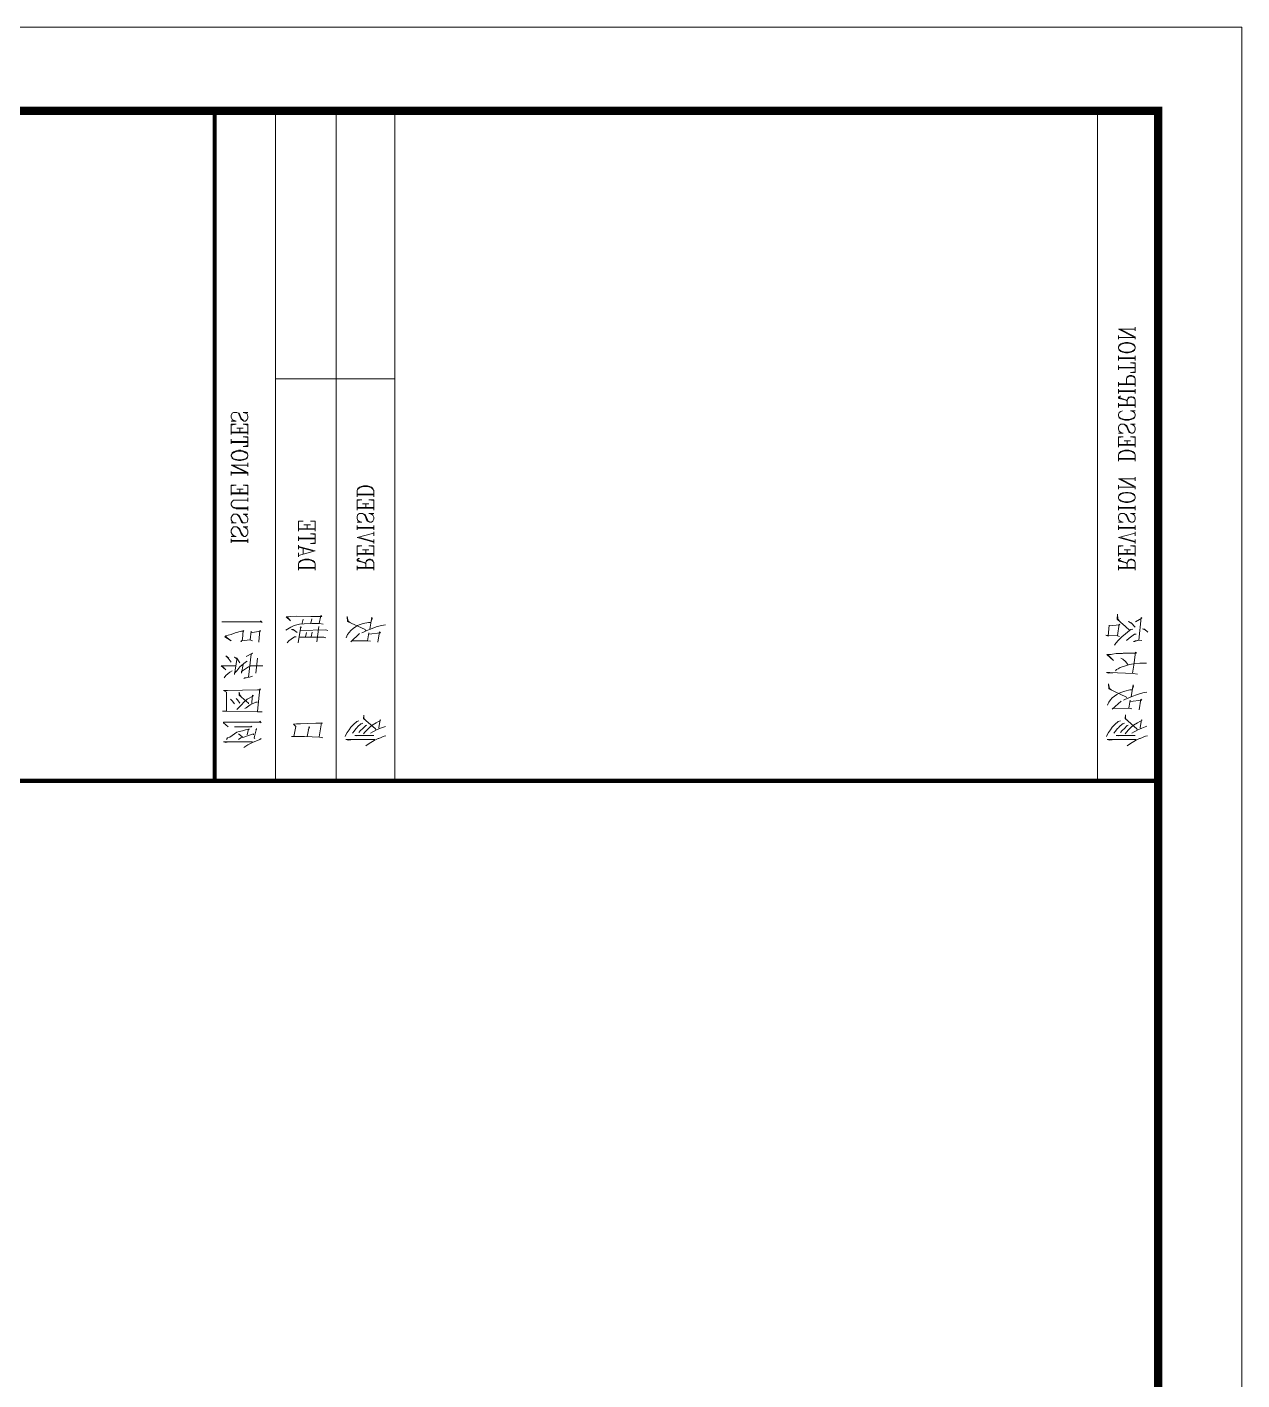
# Model space of a CAD drawing. Extents: x 1332633 to 1595679, y 264824 to 640777.
# Drawn here: x 1588425 to 1595679, y 319822 to 327899 of the extents above; entities that cross this region are included whole.
import ezdxf
from ezdxf.enums import TextEntityAlignment as Align

# ---------------------------------------------------------------- set-up
doc = ezdxf.new("R2010")
doc.units = 0
doc.header["$LTSCALE"] = 1000
doc.header["$MEASUREMENT"] = 0
doc.layers.get('0').update_dxf_attribs({"linetype": 'CONTINUOUS'})
doc.layers.add('_公共_图框', color=4, linetype='CONTINUOUS', lineweight=5)
doc.layers.add('A-Wall(建筑墙)', color=255, linetype='CONTINUOUS')
doc.styles.add('图框文字', font='SIMKAI.TTF')

# ---------------------------------------------------------------- blocks, each defined once
blk = doc.blocks.new('qqwqw')
at = {"color": 4, "lineweight": 0}
for points in [[(-4248.5, 23844.9), (-4253.2, 23835.5), (-4272.1, 23793), (-4286.3, 23764.7), (-4300.4, 23741.1)], [(-4154.2, 23844.9), (-4144.8, 23835.5), (-4149.5, 23835.5), (-4149.5, 23632.7), (-4149.5, 23618.5), (-4154.2, 23618.5), (-4177.8, 23646.8), (-4154.2, 23618.5), (-4149.5, 23628)], [(-4088.2, 23849.6), (-4088.2, 23821.3), (-4083.5, 23613.8), (-4083.5, 23637.4), (-3970.3, 23637.4), (-3979.7, 23637.4), (-3993.8, 23637.4)], [(-4083.5, 23821.3), (-3951.4, 23835.5), (-3956.1, 23840.2), (-3956.1, 23821.3), (-3960.8, 23642.1), (-3960.8, 23618.5), (-3970.3, 23637.4)], [(-3814.6, 23854.3), (-3814.6, 23844.9), (-3814.6, 23778.9)], [(-3673.1, 23830.8), (-3668.4, 23830.8), (-3602.4, 23835.5), (-3607.1, 23840.2), (-3607.1, 23835.5), (-3616.5, 23783.6), (-3607.1, 23783.6), (-3659, 23778.9), (-3663.7, 23793), (-3659, 23778.9), (-3663.7, 23727), (-3668.4, 23722.3), (-3668.4, 23727), (-3654.2, 23731.7), (-3602.4, 23736.4), (-3607.1, 23741.1), (-3607.1, 23727), (-3616.5, 23689.3), (-3625.9, 23665.7), (-3630.7, 23646.8), (-3635.4, 23632.7), (-3640.1, 23628), (-3663.7, 23665.7), (-3640.1, 23632.7), (-3635.4, 23637.4)], [(-3555.2, 23849.6), (-3545.8, 23840.2), (-3550.5, 23844.9), (-3550.5, 23609.1), (-3550.5, 23628), (-3550.5, 23656.3)], [(-4267.4, 23793), (-4267.4, 23618.5), (-4272.1, 23632.7), (-4267.4, 23651.5)], [(-4224.9, 23797.7), (-4220.2, 23797.7), (-4229.7, 23769.4), (-4239.1, 23741.1), (-4243.8, 23722.3), (-4253.2, 23708.1)], [(-4224.9, 23760), (-4191.9, 23769.4), (-4191.9, 23774.2), (-4196.6, 23750.6), (-4201.4, 23731.7), (-4206.1, 23712.8), (-4210.8, 23698.7), (-4220.2, 23684.6), (-4229.7, 23670.4), (-4239.1, 23656.3), (-4243.8, 23642.1), (-4253.2, 23637.4)], [(-4248.5, 23807.2), (-4243.8, 23802.5), (-4187.2, 23816.6), (-4191.9, 23816.6), (-4196.6, 23811.9)], [(-4177.8, 23788.3), (-4173.1, 23783.6), (-4177.8, 23783.6), (-4177.8, 23684.6), (-4177.8, 23698.7), (-4177.8, 23708.1)], [(-4041, 23788.3), (-4031.6, 23788.3), (-3989.1, 23793), (-3993.8, 23797.7), (-4012.7, 23760), (-4031.6, 23741.1), (-4045.7, 23727), (-4059.9, 23712.8), (-4074, 23698.7)], [(-4031.6, 23821.3), (-4031.6, 23811.9), (-4045.7, 23778.9), (-4064.6, 23755.3), (-4069.3, 23745.9)], [(-4041, 23769.4), (-4036.3, 23769.4), (-3989.1, 23712.8), (-3970.3, 23712.8), (-3989.1, 23717.6), (-3993.8, 23722.3)], [(-3875.9, 23793), (-3880.6, 23774.2), (-3885.4, 23755.3), (-3885.4, 23745.9), (-3890.1, 23741.1)], [(-3880.6, 23769.4), (-3743.9, 23783.6), (-3739.1, 23793), (-3758, 23755.3)], [(-3786.3, 23760), (-3791, 23750.6), (-3819.3, 23717.6), (-3842.9, 23698.7), (-3857.1, 23684.6), (-3866.5, 23684.6), (-3776.9, 23698.7)], [(-3857.1, 23811.9), (-3767.4, 23821.3)], [(-3819.3, 23774.2), (-3819.3, 23769.4), (-3847.6, 23727), (-3857.1, 23727), (-3805.2, 23736.4)], [(-3078.8, 23764.7), (-3055.2, 23764.7)], [(-3069.4, 23665.7), (-3069.4, 23764.7)], [(-3064.7, 23764.7), (-3064.7, 23665.7)], [(-2989.2, 23750.6), (-2984.5, 23764.7), (-2984.5, 23736.4), (-2989.2, 23750.6), (-2998.6, 23760), (-3008.1, 23764.7), (-3022.2, 23764.7), (-3031.6, 23760), (-3041.1, 23750.6), (-3041.1, 23741.1), (-3036.4, 23731.7), (-3031.6, 23727), (-3022.2, 23722.3), (-2998.6, 23712.8), (-2993.9, 23708.1), (-2984.5, 23698.7)], [(-2913.7, 23750.6), (-2909, 23764.7), (-2909, 23736.4), (-2913.7, 23750.6), (-2923.2, 23760), (-2932.6, 23764.7), (-2942, 23764.7), (-2956.2, 23760), (-2960.9, 23750.6), (-2960.9, 23741.1), (-2960.9, 23731.7), (-2956.2, 23727), (-2946.8, 23722.3), (-2923.2, 23712.8), (-2918.5, 23708.1), (-2909, 23698.7)], [(-2885.4, 23764.7), (-2861.9, 23764.7)], [(-2876, 23764.7), (-2876, 23694), (-2871.3, 23679.8), (-2861.9, 23670.4), (-2852.4, 23665.7), (-2843, 23665.7), (-2833.6, 23670.4), (-2824.1, 23679.8), (-2824.1, 23694), (-2824.1, 23764.7)], [(-2871.3, 23764.7), (-2871.3, 23694), (-2866.6, 23679.8), (-2861.9, 23670.4), (-2852.4, 23665.7)], [(-2833.6, 23764.7), (-2810, 23764.7)], [(-2795.8, 23764.7), (-2734.5, 23764.7), (-2734.5, 23736.4), (-2739.2, 23764.7)], [(-2786.4, 23665.7), (-2786.4, 23764.7)], [(-2781.7, 23764.7), (-2781.7, 23665.7)], [(-2677.9, 23764.7), (-2659, 23764.7)], [(-2663.8, 23665.7), (-2663.8, 23764.7)], [(-2659, 23755.3), (-2616.6, 23665.7), (-2616.6, 23764.7)], [(-2659, 23665.7), (-2659, 23764.7), (-2616.6, 23675.1)], [(-2626, 23764.7), (-2602.4, 23764.7)], [(-2560, 23764.7), (-2574.1, 23760), (-2578.9, 23750.6), (-2583.6, 23741.1), (-2588.3, 23722.3), (-2588.3, 23708.1), (-2583.6, 23689.3), (-2578.9, 23679.8), (-2574.1, 23670.4), (-2560, 23665.7), (-2555.3, 23665.7), (-2541.1, 23670.4), (-2536.4, 23679.8), (-2531.7, 23689.3), (-2527, 23708.1), (-2527, 23722.3), (-2531.7, 23741.1), (-2536.4, 23750.6), (-2541.1, 23760), (-2555.3, 23764.7), (-2560, 23764.7), (-2569.4, 23760), (-2578.9, 23750.6), (-2578.9, 23741.1), (-2583.6, 23722.3), (-2583.6, 23708.1), (-2578.9, 23689.3), (-2578.9, 23679.8), (-2569.4, 23670.4), (-2560, 23665.7)], [(-2555.3, 23665.7), (-2545.8, 23670.4), (-2541.1, 23679.8), (-2536.4, 23689.3), (-2531.7, 23708.1), (-2531.7, 23722.3), (-2536.4, 23741.1), (-2541.1, 23750.6), (-2545.8, 23760), (-2555.3, 23764.7)], [(-2498.7, 23764.7), (-2503.4, 23736.4), (-2503.4, 23764.7), (-2446.8, 23764.7), (-2446.8, 23736.4), (-2451.5, 23764.7)], [(-2479.8, 23665.7), (-2479.8, 23764.7)], [(-2475.1, 23764.7), (-2475.1, 23665.7)], [(-2432.6, 23764.7), (-2371.3, 23764.7), (-2371.3, 23736.4), (-2376, 23764.7)], [(-2423.2, 23665.7), (-2423.2, 23764.7)], [(-2418.5, 23764.7), (-2418.5, 23665.7)], [(-2305.3, 23750.6), (-2300.6, 23764.7), (-2300.6, 23736.4), (-2305.3, 23750.6), (-2310, 23760), (-2324.2, 23764.7), (-2333.6, 23764.7), (-2343, 23760), (-2352.5, 23750.6), (-2352.5, 23741.1), (-2347.7, 23731.7), (-2343, 23727), (-2338.3, 23722.3), (-2314.7, 23712.8), (-2305.3, 23708.1), (-2300.6, 23698.7)], [(-4239.1, 23731.7), (-4224.9, 23717.6), (-4220.2, 23708.1)], [(-4041, 23684.6), (-4022.1, 23670.4), (-4012.7, 23661)], [(-4036.3, 23717.6), (-4017.4, 23703.4), (-4008, 23694)], [(-3842.9, 23670.4), (-3852.3, 23656.3), (-3871.2, 23632.7), (-3885.4, 23623.2)], [(-3814.6, 23694), (-3814.6, 23684.6), (-3814.6, 23604.4), (-3838.2, 23632.7), (-3814.6, 23609.1)], [(-3795.7, 23717.6), (-3767.4, 23698.7), (-3762.7, 23684.6), (-3772.2, 23698.7)], [(-3041.1, 23741.1), (-3031.6, 23731.7), (-3022.2, 23727), (-2998.6, 23717.6), (-2993.9, 23712.8), (-2989.2, 23708.1), (-2984.5, 23698.7), (-2984.5, 23679.8), (-2993.9, 23670.4), (-3003.4, 23665.7), (-3017.5, 23665.7), (-3026.9, 23670.4), (-3036.4, 23679.8), (-3041.1, 23694), (-3041.1, 23665.7), (-3036.4, 23679.8)], [(-2960.9, 23741.1), (-2956.2, 23731.7), (-2946.8, 23727), (-2923.2, 23717.6), (-2918.5, 23712.8), (-2913.7, 23708.1), (-2909, 23698.7), (-2909, 23679.8), (-2918.5, 23670.4), (-2927.9, 23665.7), (-2942, 23665.7), (-2951.5, 23670.4), (-2960.9, 23679.8), (-2960.9, 23694), (-2960.9, 23665.7), (-2960.9, 23679.8)], [(-2795.8, 23665.7), (-2734.5, 23665.7), (-2734.5, 23694), (-2739.2, 23665.7)], [(-2781.7, 23717.6), (-2758.1, 23717.6)], [(-2758.1, 23736.4), (-2758.1, 23698.7)], [(-2432.6, 23665.7), (-2371.3, 23665.7), (-2371.3, 23694), (-2376, 23665.7)], [(-2418.5, 23717.6), (-2394.9, 23717.6)], [(-2394.9, 23736.4), (-2394.9, 23698.7)], [(-2352.5, 23741.1), (-2343, 23731.7), (-2338.3, 23727), (-2314.7, 23717.6), (-2305.3, 23712.8), (-2305.3, 23708.1), (-2300.6, 23698.7), (-2300.6, 23679.8), (-2305.3, 23670.4), (-2319.4, 23665.7), (-2328.9, 23665.7), (-2343, 23670.4), (-2347.7, 23679.8), (-2352.5, 23694), (-2352.5, 23665.7), (-2347.7, 23679.8)], [(-3791, 23665.7), (-3767.4, 23646.8), (-3758, 23637.4), (-3753.3, 23632.7), (-3767.4, 23651.5)], [(-3078.8, 23665.7), (-3055.2, 23665.7)], [(-2677.9, 23665.7), (-2654.3, 23665.7)], [(-2489.2, 23665.7), (-2460.9, 23665.7)]]:
    blk.add_lwpolyline(points, dxfattribs=at)
at = {"layer": '_公共_图框'}
for p, q in [((-4247.4, 29088.4), (-4260, 29064.7)), ((-4233.2, 29123.8), (-4247.4, 29092.4)), ((-4247.4, 29092.4), (-4247.4, 29088.4)), ((-4231.7, 29135.6), (-4233.2, 29123.8)), ((-4186, 29102.2), (-4195.4, 29078.5)), ((-4189.2, 29094.3), (-4182.8, 29092.4)), ((-4175, 29131.7), (-4186, 29102.2)), ((-4182.8, 29092.4), (-4135.6, 29100.2)), ((-4138.8, 29104.2), (-4154.5, 29076.5)), ((-4135.6, 29100.2), (-4138.8, 29104.2)), ((-4075.8, 29086.5), (-4012.9, 29096.3)), ((-4019.2, 29102.2), (-4027.1, 29033.3)), ((-4012.9, 29096.3), (-4019.2, 29102.2)), ((-3975.1, 29108.1), (-3984.6, 29076.5)), ((-3972, 29131.7), (-3975.1, 29108.1)), ((-3798.8, 29090.4), (-3802, 29056.9)), ((-3797.2, 29129.7), (-3798.8, 29090.4)), ((-3661.9, 29102.2), (-3660.3, 29086.5)), ((-3660.3, 29086.5), (-3661.9, 29076.5)), ((-3660.3, 29084.5), (-3525, 29098.3)), ((-3613.1, 29137.6), (-3595.8, 29117.9)), ((-3592.7, 29106.1), (-3600.6, 29123.8)), ((-3595.8, 29117.9), (-3592.7, 29106.1)), ((-3529.7, 29102.2), (-3551.7, 29064.7)), ((-3525, 29098.3), (-3529.7, 29102.2)), ((-4282, 29029.3), (-4291.4, 29015.6)), ((-4271, 29045.1), (-4282, 29029.3)), ((-4260, 29064.7), (-4271, 29045.1)), ((-4253.6, 29068.7), (-4253.6, 28895.5)), ((-4230, 29062.8), (-4230, 28948.6)), ((-4209.6, 29009.7), (-4219, 29001.8)), ((-4208.1, 29056.9), (-4215.9, 29043.1)), ((-4195.4, 29023.4), (-4209.6, 29009.7)), ((-4206.4, 29060.8), (-4208.1, 29056.9)), ((-4195.4, 29078.5), (-4206.4, 29060.8)), ((-4195.4, 29074.6), (-4189.2, 29072.6)), ((-4181.3, 29037.2), (-4195.4, 29023.4)), ((-4189.2, 29072.6), (-4127.8, 29001.8)), ((-4171.8, 29013.6), (-4187.5, 28997.9)), ((-4168.6, 29052.9), (-4181.3, 29037.2)), ((-4170.3, 29015.6), (-4171.8, 29013.6)), ((-4168.6, 29021.5), (-4170.3, 29015.6)), ((-4154.5, 29076.5), (-4168.6, 29052.9)), ((-4127.8, 29003.8), (-4135.6, 29011.6)), ((-4107.2, 29003.8), (-4127.8, 29003.8)), ((-4127.8, 29001.8), (-4107.2, 29003.8)), ((-4069.6, 29043.1), (-4066.4, 29021.5)), ((-4066.4, 29025.4), (-4069.6, 29043.1)), ((-4066.4, 29021.5), (-4067.9, 28932.9)), ((-4019.2, 29033.3), (-4066.4, 29025.4)), ((-4027.1, 29033.3), (-4019.2, 29033.3)), ((-4012.9, 29005.7), (-4019.2, 28992)), ((-4006.5, 29021.5), (-4012.9, 29005.7)), ((-3997.1, 29043.1), (-4006.5, 29021.5)), ((-4005, 29013.6), (-4000.3, 29011.6)), ((-4000.3, 29011.6), (-3951.5, 28905.3)), ((-3984.6, 29076.5), (-3997.1, 29043.1)), ((-3997.1, 29039.2), (-3926.3, 29051)), ((-3964.1, 28999.8), (-3970.4, 28982.1)), ((-3957.8, 29031.3), (-3964.1, 28999.8)), ((-3957.8, 29043.1), (-3957.8, 29031.3)), ((-3934.2, 29052.9), (-3946.8, 29049)), ((-3926.3, 29051), (-3934.2, 29052.9)), ((-3863.3, 29076.5), (-3858.6, 29051)), ((-3858.6, 29051), (-3853.9, 28911.2)), ((-3857.1, 29047), (-3797.2, 29056.9)), ((-3812.9, 29005.7), (-3819.3, 28984.1)), ((-3806.7, 29029.3), (-3812.9, 29005.7)), ((-3802, 29052.9), (-3806.7, 29029.3)), ((-3805.1, 29019.5), (-3787.8, 29003.8)), ((-3802, 29056.9), (-3802, 29052.9)), ((-3797.2, 29056.9), (-3794.2, 29056.9)), ((-3794.2, 29056.9), (-3732.8, 29064.7)), ((-3787.8, 29003.8), (-3773.6, 28988)), ((-3737.5, 29070.6), (-3739, 29066.7)), ((-3739, 29066.7), (-3739, 29025.4)), ((-3739, 29025.4), (-3739, 28990)), ((-3732.8, 29064.7), (-3737.5, 29070.6)), ((-3668.2, 29060.8), (-3661.9, 29074.6)), ((-3665, 29062.8), (-3668.2, 29052.9)), ((-3668.2, 29052.9), (-3668.2, 29060.8)), ((-3661.9, 29076.5), (-3665, 29062.8)), ((-3647.8, 29027.4), (-3663.5, 29009.7)), ((-3625.7, 29058.8), (-3647.8, 29027.4)), ((-3622.5, 29003.8), (-3641.4, 28982.1)), ((-3624.2, 29068.7), (-3625.7, 29058.8)), ((-3603.6, 29029.3), (-3622.5, 29003.8)), ((-3597.4, 29037.2), (-3603.6, 29029.3)), ((-3602.1, 29031.3), (-3578.5, 29003.8)), ((-3594.2, 29049), (-3597.4, 29037.2)), ((-3583.2, 29062.8), (-3556.4, 29039.2)), ((-3578.5, 29003.8), (-3553.3, 28974.3)), ((-3548.6, 29023.4), (-3561.1, 29043.1)), ((-3556.4, 29039.2), (-3548.6, 29023.4)), ((-3242.4, 29062.7), (-3196.7, 29062.7)), ((-3230.9, 29062.7), (-3230.9, 28962.6)), ((-3227.1, 29062.7), (-3227.1, 28962.6)), ((-3196.7, 29015), (-3227.1, 29015)), ((-3208.1, 29015), (-3200.4, 29010.2)), ((-3200.4, 29010.2), (-3196.7, 29005.4)), ((-3200.4, 29010.2), (-3196.7, 29000.7)), ((-3196.7, 29062.7), (-3185.2, 29057.8)), ((-3196.7, 29062.7), (-3189, 29057.8)), ((-3185.2, 29019.7), (-3196.7, 29015)), ((-3189, 29019.7), (-3196.7, 29015)), ((-3196.7, 29005.4), (-3185.2, 28972.1)), ((-3196.7, 29000.7), (-3189, 28967.4)), ((-3189, 29057.8), (-3185.2, 29053)), ((-3185.2, 29024.5), (-3189, 29019.7)), ((-3185.2, 29057.8), (-3181.4, 29053)), ((-3185.2, 29053), (-3181.4, 29043.5)), ((-3181.4, 29034), (-3185.2, 29024.5)), ((-3181.4, 29024.5), (-3185.2, 29019.7)), ((-3181.4, 29053), (-3177.6, 29043.5)), ((-3181.4, 29043.5), (-3181.4, 29034)), ((-3177.6, 29034), (-3181.4, 29024.5)), ((-3177.6, 29043.5), (-3177.6, 29034)), ((-3158.6, 29062.7), (-3097.7, 29062.7)), ((-3147.2, 29062.7), (-3147.2, 28962.6)), ((-3143.4, 29062.7), (-3143.4, 28962.6)), ((-3143.4, 29015), (-3120.6, 29015)), ((-3120.6, 29034), (-3120.6, 28995.9)), ((-3097.7, 29034), (-3101.4, 29062.7)), ((-3097.7, 29062.7), (-3097.7, 29034)), ((-3082.4, 29062.7), (-3059.6, 29062.7)), ((-3074.8, 29062.7), (-3048.1, 28962.6)), ((-3071.1, 29062.7), (-3048.1, 28976.9)), ((-3021.6, 29062.7), (-3048.1, 28962.6)), ((-3036.8, 29062.7), (-3013.9, 29062.7)), ((-3002.5, 29062.7), (-2975.8, 29062.7)), ((-2991.1, 29062.7), (-2991.1, 28962.6)), ((-2987.3, 29062.7), (-2987.3, 28962.6)), ((-2949.1, 29057.8), (-2956.8, 29048.3)), ((-2956.8, 29048.3), (-2956.8, 29038.8)), ((-2956.8, 29038.8), (-2953, 29029.2)), ((-2956.8, 29038.8), (-2949.1, 29029.2)), ((-2953, 29029.2), (-2949.1, 29024.5)), ((-2937.8, 29062.7), (-2949.1, 29057.8)), ((-2949.1, 29029.2), (-2941.6, 29024.5)), ((-2949.1, 29024.5), (-2941.6, 29019.7)), ((-2941.6, 29024.5), (-2918.8, 29015)), ((-2941.6, 29019.7), (-2918.8, 29010.2)), ((-2926.3, 29062.7), (-2937.8, 29062.7)), ((-2915, 29057.8), (-2926.3, 29062.7)), ((-2918.8, 29015), (-2911.1, 29010.2)), ((-2918.8, 29010.2), (-2911.1, 29005.4)), ((-2907.3, 29048.3), (-2915, 29057.8)), ((-2911.1, 29010.2), (-2907.3, 29005.4)), ((-2911.1, 29005.4), (-2903.5, 28995.9)), ((-2907.3, 29048.3), (-2903.5, 29062.7)), ((-2903.5, 29034), (-2907.3, 29048.3)), ((-2907.3, 29005.4), (-2903.5, 28995.9)), ((-2903.5, 29062.7), (-2903.5, 29034)), ((-2884.5, 29062.7), (-2857.8, 29062.7)), ((-2873, 29062.7), (-2873, 28962.6)), ((-2869.3, 29062.7), (-2869.3, 28962.6)), ((-2835, 29038.8), (-2838.8, 29019.7)), ((-2838.8, 29019.7), (-2838.8, 29005.4)), ((-2838.8, 29005.4), (-2835, 28986.4)), ((-2831.2, 29048.3), (-2835, 29038.8)), ((-2831.2, 29038.8), (-2835, 29019.7)), ((-2835, 29019.7), (-2835, 29005.4)), ((-2835, 29005.4), (-2831.2, 28986.4)), ((-2823.5, 29057.8), (-2831.2, 29048.3)), ((-2827.3, 29048.3), (-2831.2, 29038.8)), ((-2819.7, 29057.8), (-2827.3, 29048.3)), ((-2812.2, 29062.7), (-2823.5, 29057.8)), ((-2812.2, 29062.7), (-2819.7, 29057.8)), ((-2804.5, 29062.7), (-2812.2, 29062.7)), ((-2793.1, 29057.8), (-2804.5, 29062.7)), ((-2796.9, 29057.8), (-2804.5, 29062.7)), ((-2789.3, 29048.3), (-2796.9, 29057.8)), ((-2785.5, 29048.3), (-2793.1, 29057.8)), ((-2785.5, 29038.8), (-2789.3, 29048.3)), ((-2781.7, 29038.8), (-2785.5, 29048.3)), ((-2781.7, 29019.7), (-2785.5, 29038.8)), ((-2785.5, 28986.4), (-2781.7, 29005.4)), ((-2777.9, 29019.7), (-2781.7, 29038.8)), ((-2781.7, 29005.4), (-2781.7, 29019.7)), ((-2781.7, 28986.4), (-2777.9, 29005.4)), ((-2777.9, 29005.4), (-2777.9, 29019.7)), ((-2758.8, 29062.7), (-2743.5, 29062.7)), ((-2747.4, 29062.7), (-2747.4, 28962.6)), ((-2743.5, 29062.7), (-2697.9, 28972.1)), ((-2743.5, 29053), (-2697.9, 28962.6)), ((-2709.4, 29062.7), (-2686.5, 29062.7)), ((-2697.9, 28962.6), (-2697.9, 29062.7)), ((-2591.3, 29062.7), (-2553.2, 29062.7)), ((-2579.9, 29062.7), (-2579.9, 28962.6)), ((-2576.1, 29062.7), (-2576.1, 28962.6)), ((-2553.2, 29062.7), (-2541.8, 29057.8)), ((-2553.2, 29062.7), (-2545.6, 29057.8)), ((-2545.6, 29057.8), (-2538.1, 29048.3)), ((-2541.8, 29057.8), (-2534.2, 29048.3)), ((-2538.1, 29048.3), (-2534.2, 29038.8)), ((-2534.2, 29048.3), (-2530.4, 29038.8)), ((-2534.2, 29038.8), (-2530.4, 29024.5)), ((-2530.4, 29000.7), (-2534.2, 28986.4)), ((-2530.4, 29038.8), (-2526.6, 29024.5)), ((-2530.4, 29024.5), (-2530.4, 29000.7)), ((-2526.6, 29000.7), (-2530.4, 28986.4)), ((-2526.6, 29024.5), (-2526.6, 29000.7)), ((-2507.6, 29062.7), (-2446.6, 29062.7)), ((-2496.1, 29062.7), (-2496.1, 28962.6)), ((-2492.3, 29062.7), (-2492.3, 28962.6)), ((-2492.3, 29015), (-2469.5, 29015)), ((-2469.5, 29034), (-2469.5, 28995.9)), ((-2446.6, 29034), (-2450.4, 29062.7)), ((-2446.6, 29062.7), (-2446.6, 29034)), ((-2416.1, 29057.8), (-2423.8, 29048.3)), ((-2423.8, 29048.3), (-2423.8, 29038.8)), ((-2423.8, 29038.8), (-2416.1, 29029.2)), ((-2423.8, 29038.8), (-2420, 29029.2)), ((-2420, 29029.2), (-2416.1, 29024.5)), ((-2404.8, 29062.7), (-2416.1, 29057.8)), ((-2416.1, 29029.2), (-2408.6, 29024.5)), ((-2416.1, 29024.5), (-2408.6, 29019.7)), ((-2408.6, 29024.5), (-2385.8, 29015)), ((-2408.6, 29019.7), (-2385.8, 29010.2)), ((-2393.3, 29062.7), (-2404.8, 29062.7)), ((-2382, 29057.8), (-2393.3, 29062.7)), ((-2385.8, 29015), (-2378.1, 29010.2)), ((-2385.8, 29010.2), (-2378.1, 29005.4)), ((-2374.3, 29048.3), (-2382, 29057.8)), ((-2378.1, 29010.2), (-2374.3, 29005.4)), ((-2378.1, 29005.4), (-2370.5, 28995.9)), ((-2374.3, 29048.3), (-2370.5, 29062.7)), ((-2370.5, 29034), (-2374.3, 29048.3)), ((-2374.3, 29005.4), (-2370.5, 28995.9)), ((-2370.5, 29062.7), (-2370.5, 29034)), ((-2343.8, 29038.8), (-2347.6, 29024.5)), ((-2347.6, 29024.5), (-2347.6, 29000.7)), ((-2347.6, 29000.7), (-2343.8, 28986.4)), ((-2340, 29048.3), (-2343.8, 29038.8)), ((-2340, 29038.8), (-2343.8, 29024.5)), ((-2343.8, 29024.5), (-2343.8, 29000.7)), ((-2343.8, 29000.7), (-2340, 28986.4)), ((-2332.5, 29057.8), (-2340, 29048.3)), ((-2336.3, 29048.3), (-2340, 29038.8)), ((-2328.6, 29057.8), (-2336.3, 29048.3)), ((-2321, 29062.7), (-2332.5, 29057.8)), ((-2321, 29062.7), (-2328.6, 29057.8)), ((-2313.3, 29062.7), (-2321, 29062.7)), ((-2302, 29057.8), (-2313.3, 29062.7)), ((-2294.3, 29048.3), (-2302, 29057.8)), ((-2290.5, 29062.7), (-2294.3, 29048.3)), ((-2294.3, 29048.3), (-2290.5, 29034)), ((-2290.5, 29034), (-2290.5, 29062.7)), ((-2271.5, 29062.7), (-2225.8, 29062.7)), ((-2260.1, 29062.7), (-2260.1, 28962.6)), ((-2256.3, 29062.7), (-2256.3, 28962.6)), ((-2225.8, 29015), (-2256.3, 29015)), ((-2237.2, 29015), (-2229.7, 29010.2)), ((-2229.7, 29010.2), (-2225.8, 29005.4)), ((-2229.7, 29010.2), (-2225.8, 29000.7)), ((-2225.8, 29062.7), (-2214.4, 29057.8)), ((-2225.8, 29062.7), (-2218.2, 29057.8)), ((-2214.4, 29019.7), (-2225.8, 29015)), ((-2218.2, 29019.7), (-2225.8, 29015)), ((-2225.8, 29005.4), (-2214.4, 28972.1)), ((-2225.8, 29000.7), (-2218.2, 28967.4)), ((-2218.2, 29057.8), (-2214.4, 29053)), ((-2214.4, 29024.5), (-2218.2, 29019.7)), ((-2214.4, 29057.8), (-2210.5, 29053)), ((-2214.4, 29053), (-2210.5, 29043.5)), ((-2210.5, 29034), (-2214.4, 29024.5)), ((-2210.5, 29024.5), (-2214.4, 29019.7)), ((-2210.5, 29053), (-2206.8, 29043.5)), ((-2210.5, 29043.5), (-2210.5, 29034)), ((-2206.8, 29034), (-2210.5, 29024.5)), ((-2206.8, 29043.5), (-2206.8, 29034)), ((-2187.7, 29062.7), (-2161.1, 29062.7)), ((-2176.4, 29062.7), (-2176.4, 28962.6)), ((-2172.5, 29062.7), (-2172.5, 28962.6)), ((-2145.9, 29062.7), (-2100.2, 29062.7)), ((-2134.4, 29062.7), (-2134.4, 28962.6)), ((-2130.7, 29062.7), (-2130.7, 28962.6)), ((-2100.2, 29010.2), (-2130.7, 29010.2)), ((-2100.2, 29062.7), (-2088.7, 29057.8)), ((-2100.2, 29062.7), (-2092.6, 29057.8)), ((-2088.7, 29015), (-2100.2, 29010.2)), ((-2092.6, 29015), (-2100.2, 29010.2)), ((-2092.6, 29057.8), (-2088.7, 29053)), ((-2088.7, 29019.7), (-2092.6, 29015)), ((-2088.7, 29057.8), (-2084.9, 29053)), ((-2088.7, 29053), (-2084.9, 29043.5)), ((-2084.9, 29029.2), (-2088.7, 29019.7)), ((-2084.9, 29019.7), (-2088.7, 29015)), ((-2084.9, 29053), (-2081.2, 29043.5)), ((-2084.9, 29043.5), (-2084.9, 29029.2)), ((-2081.2, 29029.2), (-2084.9, 29019.7)), ((-2081.2, 29043.5), (-2081.2, 29029.2)), ((-2062.1, 29062.7), (-2005.1, 29062.7)), ((-2062.1, 29034), (-2062.1, 29062.7)), ((-2058.3, 29062.7), (-2062.1, 29034)), ((-2035.4, 29062.7), (-2035.4, 28962.6)), ((-2031.7, 29062.7), (-2031.7, 28962.6)), ((-2005.1, 29034), (-2008.8, 29062.7)), ((-2005.1, 29062.7), (-2005.1, 29034)), ((-1989.8, 29062.7), (-1963.1, 29062.7)), ((-1978.4, 29062.7), (-1978.4, 28962.6)), ((-1974.6, 29062.7), (-1974.6, 28962.6)), ((-1940.3, 29038.8), (-1944.1, 29019.7)), ((-1944.1, 29019.7), (-1944.1, 29005.4)), ((-1944.1, 29005.4), (-1940.3, 28986.4)), ((-1936.5, 29048.3), (-1940.3, 29038.8)), ((-1936.5, 29038.8), (-1940.3, 29019.7)), ((-1940.3, 29019.7), (-1940.3, 29005.4)), ((-1940.3, 29005.4), (-1936.5, 28986.4)), ((-1928.9, 29057.8), (-1936.5, 29048.3)), ((-1932.6, 29048.3), (-1936.5, 29038.8)), ((-1925.1, 29057.8), (-1932.6, 29048.3)), ((-1917.4, 29062.7), (-1928.9, 29057.8)), ((-1917.4, 29062.7), (-1925.1, 29057.8)), ((-1909.8, 29062.7), (-1917.4, 29062.7)), ((-1898.4, 29057.8), (-1909.8, 29062.7)), ((-1902.3, 29057.8), (-1909.8, 29062.7)), ((-1894.6, 29048.3), (-1902.3, 29057.8)), ((-1890.8, 29048.3), (-1898.4, 29057.8)), ((-1890.8, 29038.8), (-1894.6, 29048.3)), ((-1887, 29038.8), (-1890.8, 29048.3)), ((-1887, 29019.7), (-1890.8, 29038.8)), ((-1890.8, 28986.4), (-1887, 29005.4)), ((-1883.1, 29019.7), (-1887, 29038.8)), ((-1887, 29005.4), (-1887, 29019.7)), ((-1887, 28986.4), (-1883.1, 29005.4)), ((-1883.1, 29005.4), (-1883.1, 29019.7)), ((-1864.1, 29062.7), (-1848.9, 29062.7)), ((-1852.8, 29062.7), (-1852.8, 28962.6)), ((-1848.9, 29062.7), (-1803.3, 28972.1)), ((-1848.9, 29053), (-1803.3, 28962.6)), ((-1814.6, 29062.7), (-1791.8, 29062.7)), ((-1803.3, 28962.6), (-1803.3, 29062.7)), ((-4256.8, 28911.2), (-4253.6, 28940.7)), ((-4231.7, 28962.4), (-4230, 28972.2)), ((-4230, 28948.6), (-4231.7, 28962.4)), ((-4203.3, 28944.7), (-4215.9, 28934.8)), ((-4200.1, 28984.1), (-4211.1, 28974.3)), ((-4190.7, 28954.5), (-4203.3, 28944.7)), ((-4187.5, 28997.9), (-4200.1, 28984.1)), ((-4179.7, 28925), (-4195.4, 28915.2)), ((-4181.3, 28964.3), (-4190.7, 28954.5)), ((-4178.1, 28966.3), (-4181.3, 28964.3)), ((-4163.9, 28940.7), (-4179.7, 28925)), ((-4160.8, 28986.1), (-4178.1, 28966.3)), ((-4146.7, 28960.4), (-4163.9, 28940.7)), ((-4159.2, 28990), (-4160.8, 28986.1)), ((-4156.1, 28997.9), (-4159.2, 28990)), ((-4141.9, 28974.3), (-4146.7, 28960.4)), ((-4072.7, 28925), (-4023.9, 28978.2)), ((-4005, 28925), (-4017.6, 28915.2)), ((-3994, 28938.8), (-4005, 28925)), ((-3984.6, 28952.5), (-3994, 28938.8)), ((-3976.7, 28966.3), (-3984.6, 28952.5)), ((-3970.4, 28982.1), (-3976.7, 28966.3)), ((-3949.9, 28909.3), (-3957.8, 28921.1)), ((-3857.1, 28903.4), (-3855.4, 28928.9)), ((-3836.6, 28950.6), (-3842.9, 28944.7)), ((-3831.8, 28960.4), (-3836.6, 28950.6)), ((-3824, 28972.2), (-3831.8, 28960.4)), ((-3819.3, 28984.1), (-3824, 28972.2)), ((-3781.5, 28932.9), (-3748.5, 28899.4)), ((-3746.8, 28893.5), (-3781.5, 28932.9)), ((-3773.6, 28988), (-3768.9, 28976.2)), ((-3768.9, 28976.2), (-3772.1, 28984.1)), ((-3748.5, 28899.4), (-3745.3, 28919.1)), ((-3743.8, 28927), (-3745.3, 28909.3)), ((-3740.6, 28948.6), (-3743.8, 28927)), ((-3739, 28990), (-3740.6, 28986.1)), ((-3740.6, 28986.1), (-3740.6, 28952.5)), ((-3740.6, 28952.5), (-3740.6, 28948.6)), ((-3679.2, 28946.6), (-3690.3, 28938.8)), ((-3660.3, 28962.4), (-3679.2, 28946.6)), ((-3641.4, 28982.1), (-3660.3, 28962.4)), ((-3638.3, 28968.3), (-3635.2, 28956.5)), ((-3635.2, 28956.5), (-3632, 28901.4)), ((-3564.3, 28966.3), (-3633.6, 28956.5)), ((-3575.3, 28907.3), (-3569, 28970.2)), ((-3569, 28970.2), (-3564.3, 28966.3)), ((-3553.3, 28974.3), (-3534.5, 28954.5)), ((-3536, 28958.4), (-3548.6, 28970.2)), ((-3506.1, 28956.5), (-3536, 28958.4)), ((-3534.5, 28954.5), (-3506.1, 28956.5)), ((-3242.4, 28962.6), (-3215.7, 28962.6)), ((-3189, 28967.4), (-3185.2, 28962.6)), ((-3185.2, 28972.1), (-3181.4, 28967.4)), ((-3185.2, 28962.6), (-3177.6, 28962.6)), ((-3181.4, 28967.4), (-3177.6, 28967.4)), ((-3177.6, 28967.4), (-3173.9, 28972.1)), ((-3177.6, 28962.6), (-3173.9, 28972.1)), ((-3173.9, 28972.1), (-3173.9, 28976.9)), ((-3158.6, 28962.6), (-3097.7, 28962.6)), ((-3097.7, 28991.2), (-3101.4, 28962.6)), ((-3097.7, 28962.6), (-3097.7, 28991.2)), ((-3002.5, 28962.6), (-2975.8, 28962.6)), ((-2956.8, 28991.2), (-2956.8, 28962.6)), ((-2953, 28976.9), (-2956.8, 28991.2)), ((-2956.8, 28962.6), (-2953, 28976.9)), ((-2945.4, 28967.4), (-2953, 28976.9)), ((-2934, 28962.6), (-2945.4, 28967.4)), ((-2922.5, 28962.6), (-2934, 28962.6)), ((-2911.1, 28967.4), (-2922.5, 28962.6)), ((-2903.5, 28976.9), (-2911.1, 28967.4)), ((-2903.5, 28995.9), (-2903.5, 28976.9)), ((-2884.5, 28962.6), (-2857.8, 28962.6)), ((-2835, 28986.4), (-2831.2, 28976.9)), ((-2831.2, 28986.4), (-2827.3, 28976.9)), ((-2831.2, 28976.9), (-2823.5, 28967.4)), ((-2827.3, 28976.9), (-2819.7, 28967.4)), ((-2823.5, 28967.4), (-2812.2, 28962.6)), ((-2819.7, 28967.4), (-2812.2, 28962.6)), ((-2812.2, 28962.6), (-2804.5, 28962.6)), ((-2804.5, 28962.6), (-2793.1, 28967.4)), ((-2804.5, 28962.6), (-2796.9, 28967.4)), ((-2796.9, 28967.4), (-2789.3, 28976.9)), ((-2793.1, 28967.4), (-2785.5, 28976.9)), ((-2789.3, 28976.9), (-2785.5, 28986.4)), ((-2785.5, 28976.9), (-2781.7, 28986.4)), ((-2758.8, 28962.6), (-2736, 28962.6)), ((-2553.2, 28962.6), (-2591.3, 28962.6)), ((-2541.8, 28967.4), (-2553.2, 28962.6)), ((-2545.6, 28967.4), (-2553.2, 28962.6)), ((-2538.1, 28976.9), (-2545.6, 28967.4)), ((-2534.2, 28976.9), (-2541.8, 28967.4)), ((-2534.2, 28986.4), (-2538.1, 28976.9)), ((-2530.4, 28986.4), (-2534.2, 28976.9)), ((-2507.6, 28962.6), (-2446.6, 28962.6)), ((-2446.6, 28991.2), (-2450.4, 28962.6)), ((-2446.6, 28962.6), (-2446.6, 28991.2)), ((-2423.8, 28991.2), (-2423.8, 28962.6)), ((-2420, 28976.9), (-2423.8, 28991.2)), ((-2423.8, 28962.6), (-2420, 28976.9)), ((-2412.4, 28967.4), (-2420, 28976.9)), ((-2401, 28962.6), (-2412.4, 28967.4)), ((-2389.5, 28962.6), (-2401, 28962.6)), ((-2378.1, 28967.4), (-2389.5, 28962.6)), ((-2370.5, 28976.9), (-2378.1, 28967.4)), ((-2370.5, 28995.9), (-2370.5, 28976.9)), ((-2343.8, 28986.4), (-2340, 28976.9)), ((-2340, 28986.4), (-2336.3, 28976.9)), ((-2340, 28976.9), (-2332.5, 28967.4)), ((-2336.3, 28976.9), (-2328.6, 28967.4)), ((-2332.5, 28967.4), (-2321, 28962.6)), ((-2328.6, 28967.4), (-2321, 28962.6)), ((-2321, 28962.6), (-2313.3, 28962.6)), ((-2313.3, 28962.6), (-2302, 28967.4)), ((-2302, 28967.4), (-2294.3, 28976.9)), ((-2294.3, 28976.9), (-2290.5, 28986.4)), ((-2271.5, 28962.6), (-2244.8, 28962.6)), ((-2218.2, 28967.4), (-2214.4, 28962.6)), ((-2214.4, 28972.1), (-2210.5, 28967.4)), ((-2214.4, 28962.6), (-2206.8, 28962.6)), ((-2210.5, 28967.4), (-2206.8, 28967.4)), ((-2206.8, 28967.4), (-2203, 28972.1)), ((-2206.8, 28962.6), (-2203, 28972.1)), ((-2203, 28972.1), (-2203, 28976.9)), ((-2187.7, 28962.6), (-2161.1, 28962.6)), ((-2145.9, 28962.6), (-2119.2, 28962.6)), ((-2046.9, 28962.6), (-2020.2, 28962.6)), ((-1989.8, 28962.6), (-1963.1, 28962.6)), ((-1940.3, 28986.4), (-1936.5, 28976.9)), ((-1936.5, 28986.4), (-1932.6, 28976.9)), ((-1936.5, 28976.9), (-1928.9, 28967.4)), ((-1932.6, 28976.9), (-1925.1, 28967.4)), ((-1928.9, 28967.4), (-1917.4, 28962.6)), ((-1925.1, 28967.4), (-1917.4, 28962.6)), ((-1917.4, 28962.6), (-1909.8, 28962.6)), ((-1909.8, 28962.6), (-1898.4, 28967.4)), ((-1909.8, 28962.6), (-1902.3, 28967.4)), ((-1902.3, 28967.4), (-1894.6, 28976.9)), ((-1898.4, 28967.4), (-1890.8, 28976.9)), ((-1894.6, 28976.9), (-1890.8, 28986.4)), ((-1890.8, 28976.9), (-1887, 28986.4)), ((-1864.1, 28962.6), (-1841.3, 28962.6)), ((-500, 28837.5), (-4500, 28837.5)), ((-4253.6, 28895.5), (-4256.8, 28911.2)), ((-4225.3, 28895.5), (-4236.4, 28891.6)), ((-4211.1, 28903.4), (-4225.3, 28895.5)), ((-4195.4, 28915.2), (-4211.1, 28903.4)), ((-4039.6, 28901.4), (-4049, 28897.5)), ((-4030.2, 28905.3), (-4039.6, 28901.4)), ((-4017.6, 28915.2), (-4030.2, 28905.3)), ((-3951.5, 28905.3), (-3921.6, 28903.4)), ((-3921.6, 28903.4), (-3949.9, 28909.3)), ((-3853.9, 28891.6), (-3857.1, 28903.4)), ((-3853.9, 28911.2), (-3853.9, 28891.6)), ((-3745.3, 28909.3), (-3746.8, 28893.5)), ((-3636.7, 28901.4), (-3570.6, 28907.3)), ((-3630.4, 28887.6), (-3636.7, 28901.4)), ((-3632, 28901.4), (-3630.4, 28887.6)), ((-3570.6, 28907.3), (-3575.3, 28907.3)), ((-4500, 24641.3), (-500, 24641.3)), ((-2100, 24641.3), (-2100, 23928.8)), ((-4233.2, 24577.6), (-4247.4, 24546.2)), ((-4231.8, 24589.4), (-4233.2, 24577.6)), ((-4186.1, 24556), (-4195.5, 24532.3)), ((-4175.1, 24585.5), (-4186.1, 24556)), ((-4138.8, 24557.9), (-4154.5, 24530.5)), ((-4135.7, 24554), (-4138.8, 24557.9)), ((-3616.3, 24556), (-3624.1, 24487.1)), ((-3610.1, 24550.1), (-3616.3, 24556)), ((-3572.2, 24562), (-3581.8, 24530.5)), ((-3569.2, 24585.5), (-3572.2, 24562)), ((-4282.1, 24483.2), (-4291.5, 24469.4)), ((-4271.1, 24498.9), (-4282.1, 24483.2)), ((-4260, 24518.6), (-4271.1, 24498.9)), ((-4247.4, 24542.2), (-4260, 24518.6)), ((-4253.7, 24522.5), (-4253.7, 24349.3)), ((-4247.4, 24546.2), (-4247.4, 24542.2)), ((-4230.2, 24516.6), (-4230.2, 24402.5)), ((-4208, 24510.8), (-4216, 24496.9)), ((-4195.5, 24477.2), (-4209.6, 24463.5)), ((-4206.5, 24514.7), (-4208, 24510.8)), ((-4195.5, 24532.3), (-4206.5, 24514.7)), ((-4195.5, 24528.4), (-4189.3, 24526.4)), ((-4181.3, 24491), (-4195.5, 24477.2)), ((-4189.3, 24548.1), (-4182.9, 24546.2)), ((-4189.3, 24526.4), (-4127.8, 24455.5)), ((-4182.9, 24546.2), (-4135.7, 24554)), ((-4168.7, 24506.7), (-4181.3, 24491)), ((-4168.7, 24475.4), (-4170.3, 24469.4)), ((-4154.5, 24530.5), (-4168.7, 24506.7)), ((-3673, 24540.3), (-3610.1, 24550.1)), ((-3666.6, 24496.9), (-3663.6, 24475.4)), ((-3663.6, 24479.3), (-3666.6, 24496.9)), ((-3663.6, 24475.4), (-3665.1, 24386.7)), ((-3616.3, 24487.1), (-3663.6, 24479.3)), ((-3624.1, 24487.1), (-3616.3, 24487.1)), ((-3603.7, 24475.4), (-3610.1, 24459.6)), ((-3594.3, 24496.9), (-3603.7, 24475.4)), ((-3581.8, 24530.5), (-3594.3, 24496.9)), ((-3594.3, 24493), (-3523.5, 24504.9)), ((-3555, 24485.2), (-3561.2, 24453.7)), ((-3555, 24496.9), (-3555, 24485.2)), ((-3531.3, 24506.7), (-3543.9, 24502.8)), ((-3523.5, 24504.9), (-3531.3, 24506.7)), ((-3242.4, 24516.4), (-3196.7, 24516.4)), ((-3231, 24516.4), (-3231, 24416.5)), ((-3227.2, 24516.4), (-3227.2, 24416.5)), ((-3196.7, 24516.4), (-3189.2, 24511.7)), ((-3196.7, 24516.4), (-3185.3, 24511.7)), ((-3189.2, 24511.7), (-3185.3, 24506.9)), ((-3185.3, 24478.4), (-3189.2, 24473.6)), ((-3185.3, 24511.7), (-3181.5, 24506.9)), ((-3185.3, 24506.9), (-3181.5, 24497.3)), ((-3181.5, 24487.8), (-3185.3, 24478.4)), ((-3181.5, 24478.4), (-3185.3, 24473.6)), ((-3181.5, 24506.9), (-3177.7, 24497.3)), ((-3181.5, 24497.3), (-3181.5, 24487.8)), ((-3177.7, 24487.8), (-3181.5, 24478.4)), ((-3177.7, 24497.3), (-3177.7, 24487.8)), ((-3158.6, 24516.4), (-3097.8, 24516.4)), ((-3147.2, 24516.4), (-3147.2, 24416.5)), ((-3143.5, 24516.4), (-3143.5, 24416.5)), ((-3120.6, 24487.8), (-3120.6, 24449.8)), ((-3097.8, 24487.8), (-3101.5, 24516.4)), ((-3097.8, 24516.4), (-3097.8, 24487.8)), ((-3082.4, 24516.4), (-3059.6, 24516.4)), ((-3074.9, 24516.4), (-3048.3, 24416.5)), ((-3071, 24516.4), (-3048.3, 24430.7)), ((-3021.6, 24516.4), (-3048.3, 24416.5)), ((-3036.9, 24516.4), (-3014, 24516.4)), ((-3002.6, 24516.4), (-2975.9, 24516.4)), ((-2991.2, 24516.4), (-2991.2, 24416.5)), ((-2987.3, 24516.4), (-2987.3, 24416.5)), ((-2949.3, 24511.7), (-2956.9, 24502.1)), ((-2956.9, 24502.1), (-2956.9, 24492.6)), ((-2956.9, 24492.6), (-2953, 24483.2)), ((-2956.9, 24492.6), (-2949.3, 24483.2)), ((-2953, 24483.2), (-2949.3, 24478.4)), ((-2937.8, 24516.4), (-2949.3, 24511.7)), ((-2949.3, 24483.2), (-2941.6, 24478.4)), ((-2949.3, 24478.4), (-2941.6, 24473.6)), ((-2941.6, 24478.4), (-2918.7, 24468.8)), ((-2926.4, 24516.4), (-2937.8, 24516.4)), ((-2915, 24511.7), (-2926.4, 24516.4)), ((-2907.3, 24502.1), (-2915, 24511.7)), ((-2907.3, 24502.1), (-2903.6, 24516.4)), ((-2903.6, 24487.8), (-2907.3, 24502.1)), ((-2903.6, 24516.4), (-2903.6, 24487.8)), ((-2884.5, 24516.4), (-2823.6, 24516.4)), ((-2873.1, 24516.4), (-2873.1, 24416.5)), ((-2869.3, 24516.4), (-2869.3, 24416.5)), ((-2846.4, 24487.8), (-2846.4, 24449.8)), ((-2823.6, 24487.8), (-2827.4, 24516.4)), ((-2823.6, 24516.4), (-2823.6, 24487.8)), ((-2804.7, 24516.4), (-2766.5, 24516.4)), ((-2793.2, 24516.4), (-2793.2, 24416.5)), ((-2789.3, 24516.4), (-2789.3, 24416.5)), ((-2766.5, 24516.4), (-2755.1, 24511.7)), ((-2766.5, 24516.4), (-2759, 24511.7)), ((-2759, 24511.7), (-2751.3, 24502.1)), ((-2755.1, 24511.7), (-2747.5, 24502.1)), ((-2751.3, 24502.1), (-2747.5, 24492.6)), ((-2747.5, 24502.1), (-2743.6, 24492.6)), ((-2747.5, 24492.6), (-2743.6, 24478.4)), ((-2743.6, 24492.6), (-2739.9, 24478.4)), ((-2743.6, 24478.4), (-2743.6, 24454.5)), ((-2739.9, 24478.4), (-2739.9, 24454.5)), ((-4256.9, 24365), (-4253.7, 24394.5)), ((-4231.8, 24416.2), (-4230.2, 24426)), ((-4230.2, 24402.5), (-4231.8, 24416.2)), ((-4209.6, 24463.5), (-4219, 24455.5)), ((-4203.4, 24398.6), (-4216, 24388.7)), ((-4200.2, 24437.9), (-4211.2, 24428.1)), ((-4190.8, 24408.4), (-4203.4, 24398.6)), ((-4187.7, 24451.6), (-4200.2, 24437.9)), ((-4181.3, 24418.2), (-4190.8, 24408.4)), ((-4171.9, 24467.4), (-4187.7, 24451.6)), ((-4178.3, 24420.1), (-4181.3, 24418.2)), ((-4164.1, 24394.5), (-4179.7, 24378.9)), ((-4160.9, 24439.9), (-4178.3, 24420.1)), ((-4170.3, 24469.4), (-4171.9, 24467.4)), ((-4146.7, 24414.3), (-4164.1, 24394.5)), ((-4159.3, 24443.8), (-4160.9, 24439.9)), ((-4156.1, 24451.6), (-4159.3, 24443.8)), ((-4142, 24428.1), (-4146.7, 24414.3)), ((-4127.8, 24457.6), (-4135.7, 24465.4)), ((-4107.4, 24457.6), (-4127.8, 24457.6)), ((-4127.8, 24455.5), (-4107.4, 24457.6)), ((-3669.8, 24378.9), (-3621.1, 24432)), ((-3610.1, 24459.6), (-3616.3, 24445.7)), ((-3602.2, 24467.4), (-3597.4, 24465.4)), ((-3597.4, 24465.4), (-3548.6, 24359.1)), ((-3581.8, 24406.4), (-3591.2, 24392.6)), ((-3573.8, 24420.1), (-3581.8, 24406.4)), ((-3567.6, 24435.9), (-3573.8, 24420.1)), ((-3561.2, 24453.7), (-3567.6, 24435.9)), ((-3242.4, 24416.5), (-3215.8, 24416.5)), ((-3196.7, 24468.8), (-3227.2, 24468.8)), ((-3208.1, 24468.8), (-3200.6, 24464.1)), ((-3200.6, 24464.1), (-3196.7, 24459.3)), ((-3200.6, 24464.1), (-3196.7, 24454.5)), ((-3189.2, 24473.6), (-3196.7, 24468.8)), ((-3185.3, 24473.6), (-3196.7, 24468.8)), ((-3196.7, 24459.3), (-3185.3, 24425.9)), ((-3196.7, 24454.5), (-3189.2, 24421.1)), ((-3189.2, 24421.1), (-3185.3, 24416.5)), ((-3185.3, 24425.9), (-3181.5, 24421.1)), ((-3185.3, 24416.5), (-3177.7, 24416.5)), ((-3181.5, 24421.1), (-3177.7, 24421.1)), ((-3177.7, 24421.1), (-3173.8, 24425.9)), ((-3177.7, 24416.5), (-3173.8, 24425.9)), ((-3173.8, 24425.9), (-3173.8, 24430.7)), ((-3158.6, 24416.5), (-3097.8, 24416.5)), ((-3143.5, 24468.8), (-3120.6, 24468.8)), ((-3097.8, 24445), (-3101.5, 24416.5)), ((-3097.8, 24416.5), (-3097.8, 24445)), ((-3002.6, 24416.5), (-2975.9, 24416.5)), ((-2956.9, 24445), (-2956.9, 24416.5)), ((-2953, 24430.7), (-2956.9, 24445)), ((-2956.9, 24416.5), (-2953, 24430.7)), ((-2945.5, 24421.1), (-2953, 24430.7)), ((-2934.1, 24416.5), (-2945.5, 24421.1)), ((-2941.6, 24473.6), (-2918.7, 24464.1)), ((-2922.7, 24416.5), (-2934.1, 24416.5)), ((-2911.2, 24421.1), (-2922.7, 24416.5)), ((-2918.7, 24468.8), (-2911.2, 24464.1)), ((-2918.7, 24464.1), (-2911.2, 24459.3)), ((-2911.2, 24464.1), (-2907.3, 24459.3)), ((-2911.2, 24459.3), (-2903.6, 24449.8)), ((-2903.6, 24430.7), (-2911.2, 24421.1)), ((-2907.3, 24459.3), (-2903.6, 24449.8)), ((-2903.6, 24449.8), (-2903.6, 24430.7)), ((-2884.5, 24416.5), (-2823.6, 24416.5)), ((-2869.3, 24468.8), (-2846.4, 24468.8)), ((-2823.6, 24445), (-2827.4, 24416.5)), ((-2823.6, 24416.5), (-2823.6, 24445)), ((-2766.5, 24416.5), (-2804.7, 24416.5)), ((-2755.1, 24421.1), (-2766.5, 24416.5)), ((-2759, 24421.1), (-2766.5, 24416.5)), ((-2751.3, 24430.7), (-2759, 24421.1)), ((-2747.5, 24430.7), (-2755.1, 24421.1)), ((-2747.5, 24440.2), (-2751.3, 24430.7)), ((-2743.6, 24454.5), (-2747.5, 24440.2)), ((-2743.6, 24440.2), (-2747.5, 24430.7)), ((-2739.9, 24454.5), (-2743.6, 24440.2)), ((-4253.7, 24349.3), (-4256.9, 24365)), ((-4225.4, 24349.3), (-4236.4, 24345.4)), ((-4225.4, 24349.3), (-4236.4, 24345.4)), ((-4211.2, 24357.2), (-4225.4, 24349.3)), ((-4195.5, 24368.9), (-4211.2, 24357.2)), ((-4179.7, 24378.9), (-4195.5, 24368.9)), ((-3636.9, 24355.2), (-3646.3, 24351.3)), ((-3627.3, 24359.1), (-3636.9, 24355.2)), ((-3614.7, 24368.9), (-3627.3, 24359.1)), ((-3602.2, 24378.9), (-3614.7, 24368.9)), ((-3591.2, 24392.6), (-3602.2, 24378.9)), ((-3547.1, 24363.1), (-3555, 24374.9)), ((-3548.6, 24359.1), (-3518.7, 24357.2)), ((-3518.7, 24357.2), (-3547.1, 24363.1)), ((-4500, 24291.3), (-500, 24291.3)), ((-3602.2, 24241.4), (-3599, 24229.7)), ((-4242.8, 24211.9), (-4239.6, 24192.2)), ((-4239.6, 24192.2), (-4238, 24149)), ((-4154.5, 24204.1), (-4238, 24190.2)), ((-4157.7, 24123.4), (-4156.1, 24170.5)), ((-4156.1, 24210), (-4154.5, 24204.1)), ((-4156.1, 24170.5), (-4156.1, 24210)), ((-3671.4, 24176.5), (-3578.6, 24188.3)), ((-3646.3, 24229.7), (-3643.1, 24217.8)), ((-3643.1, 24217.8), (-3643.1, 24070.2)), ((-3599, 24229.7), (-3603.7, 24076.1)), ((-3566, 24213.9), (-3561.2, 24192.2)), ((-3561.2, 24190.2), (-3514.1, 24200.2)), ((-3561.2, 24192.2), (-3561.2, 24149)), ((-3518.7, 24206), (-3518.7, 24144.9)), ((-3514.1, 24200.2), (-3518.7, 24206)), ((-3242.4, 24166.5), (-3204.3, 24166.5)), ((-3231, 24166.5), (-3231, 24066.4)), ((-3227.2, 24166.5), (-3227.2, 24066.4)), ((-3204.3, 24166.5), (-3192.9, 24161.7)), ((-3204.3, 24166.5), (-3196.7, 24161.7)), ((-3196.7, 24161.7), (-3189.2, 24152.2)), ((-3192.9, 24161.7), (-3185.3, 24152.2)), ((-3189.2, 24152.2), (-3185.3, 24142.6)), ((-3185.3, 24152.2), (-3181.5, 24142.6)), ((-3154.9, 24066.4), (-3128.1, 24166.5)), ((-3128.1, 24166.5), (-3101.5, 24066.4)), ((-3128.1, 24152.2), (-3105.3, 24066.4)), ((-3082.4, 24166.5), (-3025.5, 24166.5)), ((-3082.4, 24137.8), (-3082.4, 24166.5)), ((-3078.7, 24166.5), (-3082.4, 24137.8)), ((-3055.8, 24166.5), (-3055.8, 24066.4)), ((-3052.1, 24166.5), (-3052.1, 24066.4)), ((-3025.5, 24137.8), (-3029.2, 24166.5)), ((-3025.5, 24166.5), (-3025.5, 24137.8)), ((-3010.1, 24166.5), (-2949.3, 24166.5)), ((-2998.7, 24166.5), (-2998.7, 24066.4)), ((-2995, 24166.5), (-2995, 24066.4)), ((-2949.3, 24137.8), (-2953, 24166.5)), ((-2949.3, 24166.5), (-2949.3, 24137.8)), ((-4238, 24149), (-4236.4, 24103.7)), ((-4236.4, 24119.3), (-4175.1, 24131.2)), ((-4236.4, 24103.7), (-4236.4, 24097.8)), ((-4236.4, 24097.8), (-4236.4, 24066.3)), ((-4181.3, 24133.2), (-4195.5, 24125.3)), ((-4175.1, 24131.2), (-4181.3, 24133.2)), ((-4159.3, 24078.1), (-4157.7, 24123.4)), ((-4159.3, 24054.4), (-4159.3, 24078.1)), ((-3676.2, 24064.2), (-3578.6, 24080)), ((-3641.5, 24143.1), (-3613.1, 24149)), ((-3639.9, 24109.5), (-3614.7, 24115.4)), ((-3583.4, 24082), (-3589.6, 24076.1)), ((-3578.6, 24080), (-3583.4, 24082)), ((-3566, 24072.2), (-3573.8, 24040.7)), ((-3562.8, 24101.7), (-3566, 24072.2)), ((-3561.2, 24149), (-3562.8, 24101.7)), ((-3562.8, 24089.8), (-3559.6, 24089.8)), ((-3559.6, 24141), (-3532.9, 24147)), ((-3559.6, 24089.8), (-3534.5, 24095.8)), ((-3518.7, 24144.9), (-3518.7, 24141)), ((-3518.7, 24141), (-3517.1, 24052.5)), ((-3192.9, 24071.2), (-3204.3, 24066.4)), ((-3196.7, 24071.2), (-3204.3, 24066.4)), ((-3189.2, 24080.7), (-3196.7, 24071.2)), ((-3185.3, 24080.7), (-3192.9, 24071.2)), ((-3185.3, 24090.3), (-3189.2, 24080.7)), ((-3185.3, 24142.6), (-3181.5, 24128.3)), ((-3181.5, 24104.6), (-3185.3, 24090.3)), ((-3181.5, 24090.3), (-3185.3, 24080.7)), ((-3181.5, 24142.6), (-3177.7, 24128.3)), ((-3181.5, 24128.3), (-3181.5, 24104.6)), ((-3177.7, 24104.6), (-3181.5, 24090.3)), ((-3177.7, 24128.3), (-3177.7, 24104.6)), ((-3147.2, 24095), (-3113, 24095)), ((-2995, 24118.8), (-2972.1, 24118.8)), ((-2972.1, 24137.8), (-2972.1, 24099.8)), ((-2949.3, 24095), (-2953, 24066.4)), ((-2949.3, 24066.4), (-2949.3, 24095)), ((-4236.4, 24066.3), (-4236.4, 24024.9)), ((-4236.4, 24038.6), (-4175.1, 24050.5)), ((-4236.4, 24024.9), (-4236.4, 24038.6)), ((-4175.1, 24050.5), (-4162.5, 24036.8)), ((-4162.5, 24036.8), (-4159.3, 24054.4)), ((-3665.1, 24009.1), (-3676.2, 23999.3)), ((-3654.1, 24022.9), (-3665.1, 24009.1)), ((-3641.5, 24042.7), (-3654.1, 24022.9)), ((-3639.9, 24052.5), (-3641.5, 24042.7)), ((-3614.7, 24058.3), (-3597.4, 24034.7)), ((-3597.4, 24024.9), (-3603.7, 24042.7)), ((-3583.4, 24021), (-3600.6, 23991.5)), ((-3597.4, 24034.7), (-3597.4, 24024.9)), ((-3573.8, 24040.7), (-3583.4, 24021)), ((-3545.5, 24019), (-3523.5, 24001.3)), ((-3521.9, 23993.4), (-3545.5, 24019)), ((-3520.3, 23999.3), (-3521.9, 23993.4)), ((-3518.7, 24019), (-3520.3, 23999.3)), ((-3517.1, 24052.5), (-3518.7, 24019)), ((-3204.3, 24066.4), (-3242.4, 24066.4)), ((-3162.4, 24066.4), (-3139.6, 24066.4)), ((-3116.7, 24066.4), (-3093.9, 24066.4)), ((-3067.3, 24066.4), (-3040.7, 24066.4)), ((-3010.1, 24066.4), (-2949.3, 24066.4))]:
    blk.add_line(p, q, dxfattribs=at)
blk.add_lwpolyline([(-63075, 0), (0, 0), (0, 29700), (-63075, 29700)], close=True, dxfattribs=at)
at = {"layer": '_公共_图框', "const_width": 50}
blk.add_lwpolyline([(-61825, 500), (-500, 500), (-500, 29200), (-61825, 29200)], close=True, dxfattribs=at)
at = {"layer": '_公共_图框', "const_width": 25}
for points in [[(-4500, 29200), (-4500, 500)], [(-500, 29200), (-4500, 29200)], [(-500, 23566.3), (-4500, 23566.3)]]:
    blk.add_lwpolyline(points, dxfattribs=at)
at = {"layer": '_公共_图框'}
blk.add_lwpolyline([(-500, 23928.8), (-4500, 23928.8)], dxfattribs=at)
at = {"layer": '_公共_图框', "style": '图框文字'}
for tag, height, p in [('建设单位', 250, (-2500, 19150)), ('合作单位', 250, (-2527, 16841.6)), ('项目名称', 250, (-2500, 15150)), ('项目编号', 250, (-2500, 13150)), ('建筑', 175, (-1300, 2800)), ('方案深化', 175, (-1300, 2450)), ('1:100', 175, (-1300, 2100)), ('20090705', 175, (-1300, 1750)), ('图号', 175, (-1300, 1225))]:
    blk.add_attdef(tag, text='', height=height, dxfattribs=at).set_placement(p, align=Align.MIDDLE_CENTER)

msp = doc.modelspace()

# ---------------------------------------------------------------- block references
at = {"layer": 'A-Wall(建筑墙)', "xscale": -1, "rotation": 270}
msp.add_blockref('qqwqw', (1565979, 327899.3, 0), dxfattribs=at)

doc.saveas('drawing.dxf')
